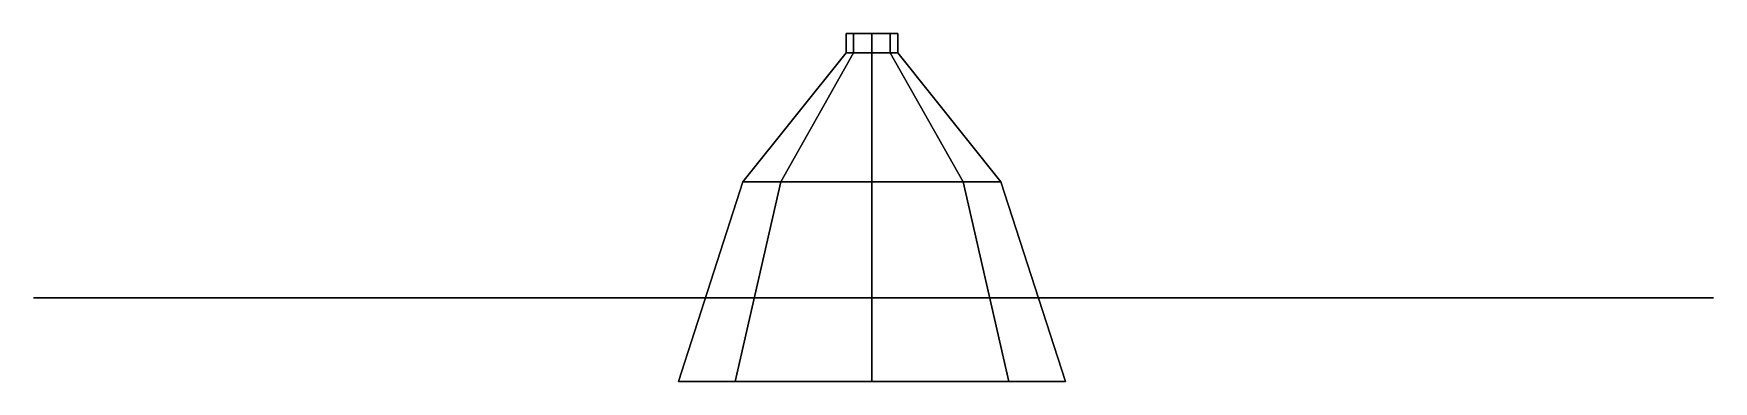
# Model space of a CAD drawing. Extents: x -1.3 to 1.3, y 3.71 to 4.25.
import ezdxf

# ---------------------------------------------------------------- set-up
doc = ezdxf.new("R2010")
doc.units = 0
doc.layers.add('PROPELLER', color=1, linetype='CONTINUOUS')

msp = doc.modelspace()

# ---------------------------------------------------------------- linework, layer by layer
at = {"layer": 'PROPELLER'}
for points in [[(-0.0283, 4.25, 0.0283), (-0.04, 4.25), (-0.04, 4.22), (-0.0283, 4.22, 0.0283)], [(-0.04, 4.25), (-0.0283, 4.25, -0.0283), (-0.0283, 4.22, -0.0283), (-0.04, 4.22)], [(0.0283, 4.25, 0.0283), (-0.04, 4.25), (-0.0283, 4.25, 0.0283), (0, 4.25, 0.04)], [(0.04, 4.25), (-0.0283, 4.25, -0.0283), (-0.04, 4.25), (0.0283, 4.25, 0.0283)], [(0, 4.25, 0.04), (-0.0283, 4.25, 0.0283), (-0.0283, 4.22, 0.0283), (0, 4.22, 0.04)], [(-0.0283, 4.25, -0.0283), (0, 4.25, -0.04), (0, 4.22, -0.04), (-0.0283, 4.22, -0.0283)], [(0.0283, 4.25, -0.0283), (0, 4.25, -0.04), (-0.0283, 4.25, -0.0283), (0.04, 4.25)], [(0.0283, 4.25, 0.0283), (0, 4.25, 0.04), (0, 4.22, 0.04), (0.0283, 4.22, 0.0283)], [(0, 4.25, -0.04), (0.0283, 4.25, -0.0283), (0.0283, 4.22, -0.0283), (0, 4.22, -0.04)], [(0.04, 4.25), (0.0283, 4.25, 0.0283), (0.0283, 4.22, 0.0283), (0.04, 4.22)], [(0.0283, 4.25, -0.0283), (0.04, 4.25), (0.04, 4.22), (0.0283, 4.22, -0.0283)], [(-0.1414, 4.02, -0.1414), (-0.2, 4.02), (-0.04, 4.22), (-0.0283, 4.22, -0.0283)], [(-0.2, 4.02), (-0.1414, 4.02, 0.1414), (-0.0283, 4.22, 0.0283), (-0.04, 4.22)], [(0, 4.02, -0.2), (-0.1414, 4.02, -0.1414), (-0.0283, 4.22, -0.0283), (0, 4.22, -0.04)], [(-0.1414, 4.02, 0.1414), (0, 4.02, 0.2), (0, 4.22, 0.04), (-0.0283, 4.22, 0.0283)], [(0.1414, 4.02, -0.1414), (0, 4.02, -0.2), (0, 4.22, -0.04), (0.0283, 4.22, -0.0283)], [(0, 4.02, 0.2), (0.1414, 4.02, 0.1414), (0.0283, 4.22, 0.0283), (0, 4.22, 0.04)], [(0.2, 4.02), (0.1414, 4.02, -0.1414), (0.0283, 4.22, -0.0283), (0.04, 4.22)], [(0.1414, 4.02, 0.1414), (0.2, 4.02), (0.04, 4.22), (0.0283, 4.22, 0.0283)], [(-0.2121, 3.71, -0.2121), (-0.3, 3.71), (-0.2, 4.02), (-0.1414, 4.02, -0.1414)], [(-0.3, 3.71), (-0.2121, 3.71, 0.2121), (-0.1414, 4.02, 0.1414), (-0.2, 4.02)], [(0, 3.71, -0.3), (-0.2121, 3.71, -0.2121), (-0.1414, 4.02, -0.1414), (0, 4.02, -0.2)], [(-0.2121, 3.71, 0.2121), (0, 3.71, 0.3), (0, 4.02, 0.2), (-0.1414, 4.02, 0.1414)], [(0.2121, 3.71, -0.2121), (0, 3.71, -0.3), (0, 4.02, -0.2), (0.1414, 4.02, -0.1414)], [(0, 3.71, 0.3), (0.2121, 3.71, 0.2121), (0.1414, 4.02, 0.1414), (0, 4.02, 0.2)], [(0.3, 3.71), (0.2121, 3.71, -0.2121), (0.1414, 4.02, -0.1414), (0.2, 4.02)], [(0.2121, 3.71, 0.2121), (0.3, 3.71), (0.2, 4.02), (0.1414, 4.02, 0.1414)], [(-1.2351, 3.84, 0.7708), (-1.2851, 3.84, 0.6842), (-1.2997, 3.84, 0.7388), (-1.2847, 3.84, 0.7648)], [(-1.2847, 3.84, 0.7648), (-1.2997, 3.84, 0.7388), (-1.2851, 3.84, 0.6842), (-1.2351, 3.84, 0.7708)], [(-1.0938, 3.84, 0.7354), (-1.1888, 3.84, 0.5709), (-1.2851, 3.84, 0.6842), (-1.2351, 3.84, 0.7708)], [(-1.2351, 3.84, 0.7708), (-1.2851, 3.84, 0.6842), (-1.1888, 3.84, 0.5709), (-1.0938, 3.84, 0.7354)], [(-1.0938, 3.84, 0.7354), (-1.1888, 3.84, 0.5709), (-1.0826, 3.84, 0.4749), (-0.9626, 3.84, 0.6828)], [(-0.9626, 3.84, 0.6828), (-1.0826, 3.84, 0.4749), (-1.1888, 3.84, 0.5709), (-1.0938, 3.84, 0.7354)], [(-0.8796, 3.84, 0.6464), (-0.9837, 3.84, 0.4063), (-1.0826, 3.84, 0.4749), (-0.9626, 3.84, 0.6828)], [(-0.9626, 3.84, 0.6828), (-1.0826, 3.84, 0.4749), (-0.9837, 3.84, 0.4063), (-0.8796, 3.84, 0.6464)], [(-0.6025, 3.84, 0.4864), (-0.8797, 3.84, 0.3463), (-0.9837, 3.84, 0.4063), (-0.8796, 3.84, 0.6464)], [(-0.8796, 3.84, 0.6464), (-0.9837, 3.84, 0.4063), (-0.8797, 3.84, 0.3463), (-0.6025, 3.84, 0.4864)], [(-0.5036, 3.84, 0.4178), (-0.6619, 3.84, 0.2436), (-0.8797, 3.84, 0.3463), (-0.6025, 3.84, 0.4864)], [(-0.6025, 3.84, 0.4864), (-0.8797, 3.84, 0.3463), (-0.6619, 3.84, 0.2436), (-0.5036, 3.84, 0.4178)], [(-0.5036, 3.84, 0.4178), (-0.6619, 3.84, 0.2436), (-0.434, 3.84, 0.1582), (-0.349, 3.84, 0.3054)], [(-0.349, 3.84, 0.3054), (-0.434, 3.84, 0.1582), (-0.6619, 3.84, 0.2436), (-0.5036, 3.84, 0.4178)], [(-0.1945, 3.84, 0.1931), (-0.2495, 3.84, 0.0979), (-0.434, 3.84, 0.1582), (-0.349, 3.84, 0.3054)], [(-0.349, 3.84, 0.3054), (-0.434, 3.84, 0.1582), (-0.2495, 3.84, 0.0979), (-0.1945, 3.84, 0.1931)], [(-0.04, 3.84, 0.0808), (-0.075, 3.84, 0.0202), (-0.2495, 3.84, 0.0979), (-0.1945, 3.84, 0.1931)], [(-0.1945, 3.84, 0.1931), (-0.2495, 3.84, 0.0979), (-0.075, 3.84, 0.0202), (-0.04, 3.84, 0.0808)], [(-0.12, 3.84, -1.085), (0.14, 3.84, -1.055), (0.13, 3.84, -1.175), (-0.11, 3.84, -1.175)], [(-0.11, 3.84, -1.175), (0.13, 3.84, -1.175), (0.14, 3.84, -1.055), (-0.12, 3.84, -1.085)], [(-0.12, 3.84, -1.085), (0.14, 3.84, -1.055), (0.14, 3.84, -0.935), (-0.12, 3.84, -0.765)], [(-0.12, 3.84, -0.765), (0.14, 3.84, -0.935), (0.14, 3.84, -1.055), (-0.12, 3.84, -1.085)], [(-0.11, 3.84, -0.645), (0.12, 3.84, -0.695), (0.14, 3.84, -0.935), (-0.12, 3.84, -0.765)], [(-0.12, 3.84, -0.765), (0.14, 3.84, -0.935), (0.12, 3.84, -0.695), (-0.11, 3.84, -0.645)], [(-0.09, 3.84, -1.315), (0.1, 3.84, -1.315), (0.13, 3.84, -1.175), (-0.11, 3.84, -1.175)], [(-0.11, 3.84, -1.175), (0.13, 3.84, -1.175), (0.1, 3.84, -1.315), (-0.09, 3.84, -1.315)], [(-0.11, 3.84, -0.645), (0.12, 3.84, -0.695), (0.08, 3.84, -0.455), (-0.09, 3.84, -0.455)], [(-0.09, 3.84, -0.455), (0.08, 3.84, -0.455), (0.12, 3.84, -0.695), (-0.11, 3.84, -0.645)], [(-0.09, 3.84, -1.315), (0.1, 3.84, -1.315), (0.05, 3.84, -1.455), (-0.05, 3.84, -1.455)], [(-0.05, 3.84, -1.455), (0.05, 3.84, -1.455), (0.1, 3.84, -1.315), (-0.09, 3.84, -1.315)], [(-0.07, 3.84, -0.265), (0.04, 3.84, -0.265), (0.08, 3.84, -0.455), (-0.09, 3.84, -0.455)], [(-0.09, 3.84, -0.455), (0.08, 3.84, -0.455), (0.04, 3.84, -0.265), (-0.07, 3.84, -0.265)], [(-0.05, 3.84, -0.075), (0.02, 3.84, -0.075), (0.04, 3.84, -0.265), (-0.07, 3.84, -0.265)], [(-0.07, 3.84, -0.265), (0.04, 3.84, -0.265), (0.02, 3.84, -0.075), (-0.05, 3.84, -0.075)], [(-0.02, 3.84, -1.495), (0.01, 3.84, -1.495), (0.05, 3.84, -1.455), (-0.05, 3.84, -1.455)], [(-0.05, 3.84, -1.455), (0.05, 3.84, -1.455), (0.01, 3.84, -1.495), (-0.02, 3.84, -1.495)], [(0.09, 3.84, -0.0058), (0.055, 3.84, 0.0548), (0.2095, 3.84, 0.1671), (0.2645, 3.84, 0.0719)], [(0.2645, 3.84, 0.0719), (0.2095, 3.84, 0.1671), (0.055, 3.84, 0.0548), (0.09, 3.84, -0.0058)], [(0.2645, 3.84, 0.0719), (0.2095, 3.84, 0.1671), (0.354, 3.84, 0.2968), (0.439, 3.84, 0.1496)], [(0.439, 3.84, 0.1496), (0.354, 3.84, 0.2968), (0.2095, 3.84, 0.1671), (0.2645, 3.84, 0.0719)], [(0.6136, 3.84, 0.2272), (0.5419, 3.84, 0.4514), (0.354, 3.84, 0.2968), (0.439, 3.84, 0.1496)], [(0.439, 3.84, 0.1496), (0.354, 3.84, 0.2968), (0.5419, 3.84, 0.4514), (0.6136, 3.84, 0.2272)], [(0.6136, 3.84, 0.2272), (0.5419, 3.84, 0.4514), (0.7397, 3.84, 0.5887), (0.7225, 3.84, 0.2786)], [(0.7225, 3.84, 0.2786), (0.7397, 3.84, 0.5887), (0.5419, 3.84, 0.4514), (0.6136, 3.84, 0.2272)], [(0.7225, 3.84, 0.2786), (0.7397, 3.84, 0.5887), (0.8437, 3.84, 0.6487), (0.9996, 3.84, 0.4386)], [(0.9996, 3.84, 0.4386), (0.8437, 3.84, 0.6487), (0.7397, 3.84, 0.5887), (0.7225, 3.84, 0.2786)], [(0.9996, 3.84, 0.4386), (0.8437, 3.84, 0.6487), (0.9526, 3.84, 0.7001), (1.0726, 3.84, 0.4922)], [(1.0726, 3.84, 0.4922), (0.9526, 3.84, 0.7001), (0.8437, 3.84, 0.6487), (0.9996, 3.84, 0.4386)], [(1.1838, 3.84, 0.5796), (1.0888, 3.84, 0.7441), (0.9526, 3.84, 0.7001), (1.0726, 3.84, 0.4922)], [(1.0726, 3.84, 0.4922), (0.9526, 3.84, 0.7001), (1.0888, 3.84, 0.7441), (1.1838, 3.84, 0.5796)], [(1.1838, 3.84, 0.5796), (1.0888, 3.84, 0.7441), (1.2351, 3.84, 0.7708), (1.2851, 3.84, 0.6842)], [(1.2851, 3.84, 0.6842), (1.2351, 3.84, 0.7708), (1.0888, 3.84, 0.7441), (1.1838, 3.84, 0.5796)], [(1.2851, 3.84, 0.6842), (1.2351, 3.84, 0.7708), (1.2897, 3.84, 0.7562), (1.3047, 3.84, 0.7302)], [(1.3047, 3.84, 0.7302), (1.2897, 3.84, 0.7562), (1.2351, 3.84, 0.7708), (1.2851, 3.84, 0.6842)]]:
    msp.add_3dface(points, dxfattribs=at)

doc.saveas('drawing.dxf')
